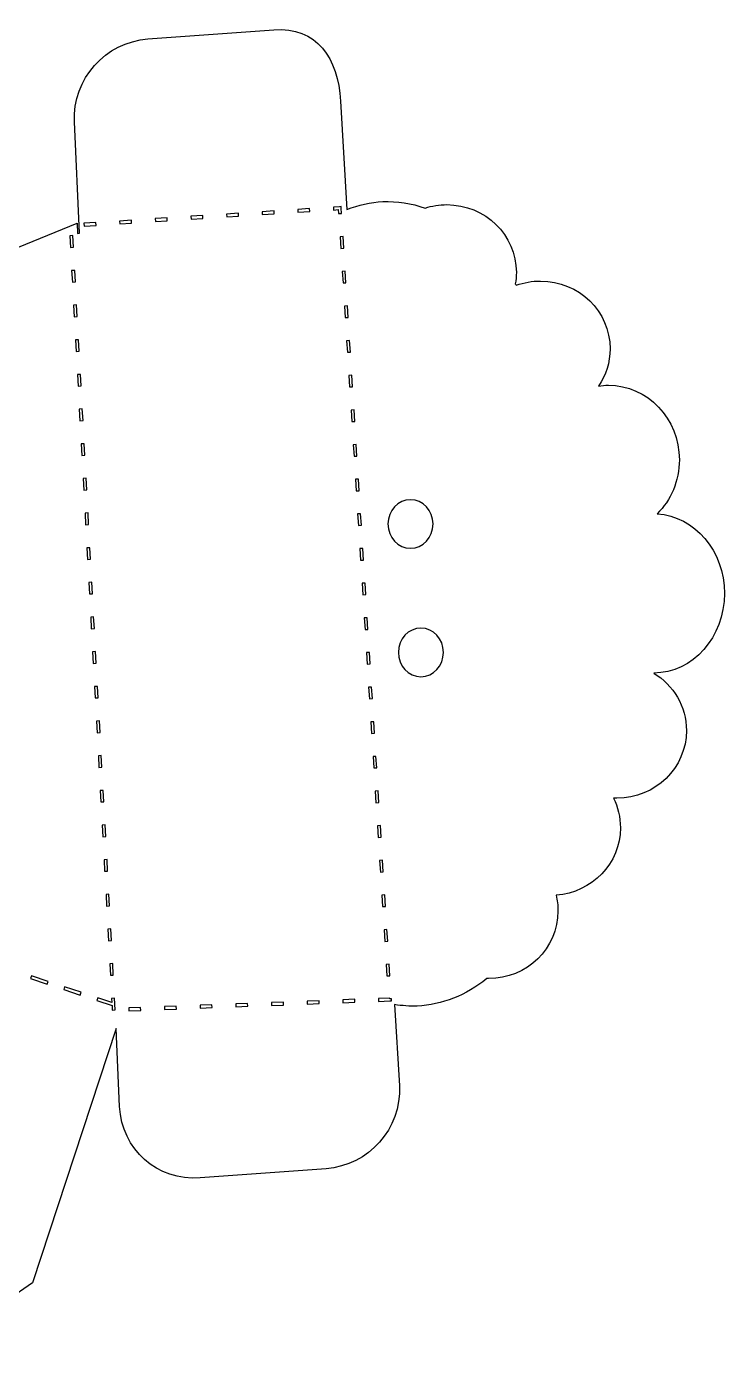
# Model space of a CAD drawing. Header units: centimetres. Extents: x -12.8 to 12.8, y -6 to 6.1.
# Drawn here: x 6.41 to 12.76, y -6.03 to 6.06 of the extents above; entities that cross this region are included whole.
import ezdxf

# ---------------------------------------------------------------- set-up
doc = ezdxf.new("R2010")
doc.units = ezdxf.units.CM
doc.header["$MEASUREMENT"] = 0
doc.layers.add('Layer 1', color=7, linetype='Continuous')

msp = doc.modelspace()

# ---------------------------------------------------------------- linework, layer by layer
at = {"layer": 'Layer 1', "color": 16, "lineweight": 30}
for points, knots in [([(-12.76186, 1.04619), (-12.76186, 1.04619), (-12.60807, -6.02893), (-12.60807, -6.02893), (-12.60807, -6.02893), (-12.60807, -6.02893), (-3.26414, -2.18586), (-3.26414, -2.18586), (-3.26414, -2.18586), (-3.26414, -2.18586), (-2.85486, -2.94323), (-2.85486, -2.94323), (-2.85486, -2.94323), (-2.85486, -2.94323), (5.78379, -5.84207), (5.78379, -5.84207), (5.78379, -5.84207), (5.78379, -5.84207), (6.47005, -5.36913), (6.47005, -5.36913), (6.47005, -5.36913), (6.47005, -5.36913), (7.22907, -3.05651), (7.22907, -3.05651), (7.22907, -3.05651), (7.22907, -3.05651), (7.26132, -3.76592), (7.26132, -3.76592), (7.26132, -3.76592), (7.27913, -4.15414), (7.60549, -4.44358), (7.99306, -4.41498), (7.99306, -4.41498), (7.99306, -4.41498), (9.13904, -4.33064), (9.13904, -4.33064), (9.13904, -4.33064), (9.52661, -4.30203), (9.82409, -3.96645), (9.80629, -3.57823), (9.80629, -3.57823), (9.80629, -3.57823), (9.76164, -2.83822), (9.76164, -2.83822), (9.76164, -2.83822), (9.82985, -2.84974), (9.8988, -2.85441), (9.96835, -2.85145), (9.96835, -2.85145), (10.19452, -2.84181), (10.4078, -2.75437), (10.60252, -2.60258), (10.60252, -2.60258), (10.60739, -2.60269), (10.6125, -2.60258), (10.6174, -2.60258), (10.6174, -2.60258), (10.96588, -2.60258), (11.24827, -2.32719), (11.24827, -1.98742), (11.24827, -1.98742), (11.24827, -1.93787), (11.24226, -1.88972), (11.23091, -1.84355), (11.23091, -1.84355), (11.5581, -1.82072), (11.8163, -1.55485), (11.8163, -1.23005), (11.8163, -1.23005), (11.8163, -1.13344), (11.79338, -1.0419), (11.75263, -0.96051), (11.75263, -0.96051), (11.76339, -0.96104), (11.77399, -0.96134), (11.78488, -0.96134), (11.78488, -0.96134), (12.13336, -0.96134), (12.41657, -0.68595), (12.41657, -0.34618), (12.41657, -0.34618), (12.41657, -0.12592), (12.29746, 0.0676), (12.11891, 0.17637), (12.11891, 0.17637), (12.47424, 0.17789), (12.76218, 0.50156), (12.76218, 0.90067), (12.76218, 0.90067), (12.76218, 1.2879), (12.49101, 1.60426), (12.15033, 1.62414), (12.15033, 1.62414), (12.27454, 1.74769), (12.35208, 1.92252), (12.35207, 2.1161), (12.35207, 2.1161), (12.35207, 2.49026), (12.06306, 2.79409), (11.70632, 2.79409), (11.70632, 2.79409), (11.67601, 2.79409), (11.64623, 2.79089), (11.61702, 2.78665), (11.61702, 2.78665), (11.68309, 2.88394), (11.72203, 3.00114), (11.72203, 3.12647), (11.72203, 3.12647), (11.72203, 3.46624), (11.43882, 3.74163), (11.09034, 3.74163), (11.09034, 3.74163), (11.01229, 3.74163), (10.93778, 3.72806), (10.86875, 3.70277), (10.86875, 3.70277), (10.86584, 3.70695), (10.86258, 3.71102), (10.85965, 3.71517), (10.85965, 3.71517), (10.86571, 3.74938), (10.86957, 3.78429), (10.86957, 3.82018), (10.86957, 3.82018), (10.86957, 4.15995), (10.58636, 4.43616), (10.23788, 4.43616), (10.23788, 4.43616), (10.16833, 4.43616), (10.10204, 4.42503), (10.03944, 4.40474), (10.03944, 4.40474), (9.91451, 4.44887), (9.78608, 4.469), (9.65579, 4.46344), (9.65579, 4.46344), (9.54316, 4.45864), (9.43397, 4.43406), (9.32837, 4.39233), (9.32837, 4.39233), (9.32837, 4.39233), (9.26884, 5.3779), (9.26884, 5.3779), (9.26884, 5.3779), (9.25103, 5.76612), (9.05118, 6.05556), (8.66361, 6.02696), (8.66361, 6.02696), (8.66361, 6.02696), (7.51846, 5.94262), (7.51846, 5.94262), (7.51846, 5.94262), (7.13089, 5.91401), (6.83258, 5.57843), (6.85039, 5.19021), (6.85039, 5.19021), (6.85039, 5.19021), (6.89669, 4.1757), (6.89669, 4.1757), (6.89669, 4.1757), (6.89669, 4.1757), (6.87767, 4.17487), (6.87767, 4.17487), (6.87767, 4.17487), (6.87767, 4.17487), (6.87354, 4.2683), (6.87354, 4.2683), (6.87354, 4.2683), (6.87354, 4.2683), (-2.45137, 0.45499), (-2.45137, 0.45499), (-2.45137, 0.45499), (-2.45137, 0.45499), (-2.90695, 1.26776), (-2.90695, 1.26776), (-2.90695, 1.26776), (-2.90695, 1.26776), (-11.46539, 4.03431), (-11.46539, 4.03431), (-11.46539, 4.03431), (-11.46539, 4.03431), (-11.93916, 3.51176), (-11.93916, 3.51176), (-11.93916, 3.51176), (-11.93916, 3.51176), (-12.75388, 1.05858), (-12.75388, 1.05858), (-12.75388, 1.05858), (-12.75388, 1.05858), (-12.66097, 1.0437), (-12.66097, 1.0437), (-12.66097, 1.0437), (-12.66354, 1.03412), (-12.66558, 1.02436), (-12.66676, 1.01476), (-12.66676, 1.01476), (-12.66676, 1.01476), (-12.76186, 1.04619), (-12.76186, 1.04619)], [0, 0, 0, 0, 0.01960784, 0.01960784, 0.01960784, 0.01960784, 0.03921569, 0.03921569, 0.03921569, 0.03921569, 0.05882353, 0.05882353, 0.05882353, 0.05882353, 0.07843137, 0.07843137, 0.07843137, 0.07843137, 0.09803922, 0.09803922, 0.09803922, 0.09803922, 0.11764706, 0.11764706, 0.11764706, 0.11764706, 0.1372549, 0.1372549, 0.1372549, 0.1372549, 0.15686275, 0.15686275, 0.15686275, 0.15686275, 0.17647059, 0.17647059, 0.17647059, 0.17647059, 0.19607843, 0.19607843, 0.19607843, 0.19607843, 0.21568627, 0.21568627, 0.21568627, 0.21568627, 0.23529412, 0.23529412, 0.23529412, 0.23529412, 0.25490196, 0.25490196, 0.25490196, 0.25490196, 0.2745098, 0.2745098, 0.2745098, 0.2745098, 0.29411765, 0.29411765, 0.29411765, 0.29411765, 0.31372549, 0.31372549, 0.31372549, 0.31372549, 0.33333333, 0.33333333, 0.33333333, 0.33333333, 0.35294118, 0.35294118, 0.35294118, 0.35294118, 0.37254902, 0.37254902, 0.37254902, 0.37254902, 0.39215686, 0.39215686, 0.39215686, 0.39215686, 0.41176471, 0.41176471, 0.41176471, 0.41176471, 0.43137255, 0.43137255, 0.43137255, 0.43137255, 0.45098039, 0.45098039, 0.45098039, 0.45098039, 0.47058824, 0.47058824, 0.47058824, 0.47058824, 0.49019608, 0.49019608, 0.49019608, 0.49019608, 0.50980392, 0.50980392, 0.50980392, 0.50980392, 0.52941176, 0.52941176, 0.52941176, 0.52941176, 0.54901961, 0.54901961, 0.54901961, 0.54901961, 0.56862745, 0.56862745, 0.56862745, 0.56862745, 0.58823529, 0.58823529, 0.58823529, 0.58823529, 0.60784314, 0.60784314, 0.60784314, 0.60784314, 0.62745098, 0.62745098, 0.62745098, 0.62745098, 0.64705882, 0.64705882, 0.64705882, 0.64705882, 0.66666667, 0.66666667, 0.66666667, 0.66666667, 0.68627451, 0.68627451, 0.68627451, 0.68627451, 0.70588235, 0.70588235, 0.70588235, 0.70588235, 0.7254902, 0.7254902, 0.7254902, 0.7254902, 0.74509804, 0.74509804, 0.74509804, 0.74509804, 0.76470588, 0.76470588, 0.76470588, 0.76470588, 0.78431373, 0.78431373, 0.78431373, 0.78431373, 0.80392157, 0.80392157, 0.80392157, 0.80392157, 0.82352941, 0.82352941, 0.82352941, 0.82352941, 0.84313725, 0.84313725, 0.84313725, 0.84313725, 0.8627451, 0.8627451, 0.8627451, 0.8627451, 0.88235294, 0.88235294, 0.88235294, 0.88235294, 0.90196078, 0.90196078, 0.90196078, 0.90196078, 0.92156863, 0.92156863, 0.92156863, 0.92156863, 0.94117647, 0.94117647, 0.94117647, 0.94117647, 0.96078431, 0.96078431, 0.96078431, 0.96078431, 1, 1, 1, 1]), ([(8.23283, 4.351), (8.23283, 4.351), (8.34114, 4.35761), (8.34114, 4.35761), (8.34114, 4.35761), (8.34114, 4.35761), (8.34279, 4.33198), (8.34279, 4.33198), (8.34279, 4.33198), (8.34279, 4.33198), (8.2353, 4.32454), (8.2353, 4.32454), (8.2353, 4.32454), (8.2353, 4.32454), (8.23282, 4.351), (8.23282, 4.351), (8.23282, 4.351), (8.23282, 4.351), (8.23283, 4.351), (8.23283, 4.351)], [0, 0, 0, 0, 0.16666667, 0.16666667, 0.16666667, 0.16666667, 0.33333333, 0.33333333, 0.33333333, 0.33333333, 0.5, 0.5, 0.5, 0.5, 0.66666667, 0.66666667, 0.66666667, 0.66666667, 1, 1, 1, 1]), ([(8.55694, 4.37167), (8.55694, 4.37167), (8.66525, 4.37911), (8.66525, 4.37911), (8.66525, 4.37911), (8.66525, 4.37911), (8.6669, 4.35265), (8.6669, 4.35265), (8.6669, 4.35265), (8.6669, 4.35265), (8.55859, 4.34604), (8.55859, 4.34604), (8.55859, 4.34604), (8.55859, 4.34604), (8.55694, 4.37167), (8.55694, 4.37167)], [0, 0, 0, 0, 0.2, 0.2, 0.2, 0.2, 0.4, 0.4, 0.4, 0.4, 0.6, 0.6, 0.6, 0.6, 1, 1, 1, 1]), ([(8.88105, 4.39317), (8.88105, 4.39317), (8.98936, 4.39978), (8.98936, 4.39978), (8.98936, 4.39978), (8.98936, 4.39978), (8.99101, 4.37332), (8.99101, 4.37332), (8.99101, 4.37332), (8.99101, 4.37332), (8.8827, 4.36671), (8.8827, 4.36671), (8.8827, 4.36671), (8.8827, 4.36671), (8.88105, 4.39317), (8.88105, 4.39317)], [0, 0, 0, 0, 0.2, 0.2, 0.2, 0.2, 0.4, 0.4, 0.4, 0.4, 0.6, 0.6, 0.6, 0.6, 1, 1, 1, 1]), ([(9.20517, 4.41384), (9.20517, 4.41384), (9.26222, 4.41715), (9.26222, 4.41715), (9.26222, 4.41715), (9.26222, 4.41715), (9.27545, 4.41798), (9.27545, 4.41798), (9.27545, 4.41798), (9.27545, 4.41798), (9.27628, 4.40475), (9.27628, 4.40475), (9.27628, 4.40475), (9.27628, 4.40475), (9.28041, 4.35597), (9.28041, 4.35597), (9.28041, 4.35597), (9.28041, 4.35597), (9.25312, 4.35432), (9.25312, 4.35432), (9.25312, 4.35432), (9.25312, 4.35432), (9.24981, 4.3907), (9.24981, 4.3907), (9.24981, 4.3907), (9.24981, 4.3907), (9.20764, 4.38739), (9.20764, 4.38739), (9.20764, 4.38739), (9.20764, 4.38739), (9.20516, 4.41385), (9.20516, 4.41385), (9.20516, 4.41385), (9.20516, 4.41385), (9.20517, 4.41384), (9.20517, 4.41384)], [0, 0, 0, 0, 0.1, 0.1, 0.1, 0.1, 0.2, 0.2, 0.2, 0.2, 0.3, 0.3, 0.3, 0.3, 0.4, 0.4, 0.4, 0.4, 0.5, 0.5, 0.5, 0.5, 0.6, 0.6, 0.6, 0.6, 0.7, 0.7, 0.7, 0.7, 0.8, 0.8, 0.8, 0.8, 1, 1, 1, 1]), ([(6.93637, 4.26667), (6.93637, 4.26667), (7.04468, 4.27328), (7.04468, 4.27328), (7.04468, 4.27328), (7.04468, 4.27328), (7.04633, 4.24765), (7.04633, 4.24765), (7.04633, 4.24765), (7.04633, 4.24765), (6.93802, 4.24021), (6.93802, 4.24021), (6.93802, 4.24021), (6.93802, 4.24021), (6.93637, 4.26667), (6.93637, 4.26667)], [0, 0, 0, 0, 0.2, 0.2, 0.2, 0.2, 0.4, 0.4, 0.4, 0.4, 0.6, 0.6, 0.6, 0.6, 1, 1, 1, 1]), ([(7.26131, 4.28734), (7.26131, 4.28734), (7.3688, 4.29561), (7.3688, 4.29561), (7.3688, 4.29561), (7.3688, 4.29561), (7.37045, 4.26832), (7.37045, 4.26832), (7.37045, 4.26832), (7.37045, 4.26832), (7.26296, 4.26171), (7.26296, 4.26171), (7.26296, 4.26171), (7.26296, 4.26171), (7.26131, 4.28734), (7.26131, 4.28734)], [0, 0, 0, 0, 0.2, 0.2, 0.2, 0.2, 0.4, 0.4, 0.4, 0.4, 0.6, 0.6, 0.6, 0.6, 1, 1, 1, 1]), ([(7.5846, 4.30883), (7.5846, 4.30883), (7.69209, 4.31627), (7.69209, 4.31627), (7.69209, 4.31627), (7.69209, 4.31627), (7.69457, 4.28981), (7.69457, 4.28981), (7.69457, 4.28981), (7.69457, 4.28981), (7.58626, 4.28237), (7.58626, 4.28237), (7.58626, 4.28237), (7.58626, 4.28237), (7.58461, 4.30883), (7.58461, 4.30883), (7.58461, 4.30883), (7.58461, 4.30883), (7.5846, 4.30883), (7.5846, 4.30883)], [0, 0, 0, 0, 0.16666667, 0.16666667, 0.16666667, 0.16666667, 0.33333333, 0.33333333, 0.33333333, 0.33333333, 0.5, 0.5, 0.5, 0.5, 0.66666667, 0.66666667, 0.66666667, 0.66666667, 1, 1, 1, 1]), ([(7.90871, 4.33033), (7.90871, 4.33033), (8.01702, 4.33694), (8.01702, 4.33694), (8.01702, 4.33694), (8.01702, 4.33694), (8.01867, 4.31131), (8.01867, 4.31131), (8.01867, 4.31131), (8.01867, 4.31131), (7.91036, 4.30387), (7.91036, 4.30387), (7.91036, 4.30387), (7.91036, 4.30387), (7.90871, 4.33033), (7.90871, 4.33033)], [0, 0, 0, 0, 0.2, 0.2, 0.2, 0.2, 0.4, 0.4, 0.4, 0.4, 0.6, 0.6, 0.6, 0.6, 1, 1, 1, 1]), ([(6.80821, 4.15257), (6.80821, 4.15257), (6.8355, 4.15422), (6.8355, 4.15422), (6.8355, 4.15422), (6.8355, 4.15422), (6.84046, 4.04839), (6.84046, 4.04839), (6.84046, 4.04839), (6.84046, 4.04839), (6.814, 4.04756), (6.814, 4.04756), (6.814, 4.04756), (6.814, 4.04756), (6.80821, 4.15257), (6.80821, 4.15257)], [0, 0, 0, 0, 0.2, 0.2, 0.2, 0.2, 0.4, 0.4, 0.4, 0.4, 0.6, 0.6, 0.6, 0.6, 1, 1, 1, 1]), ([(9.26553, 4.1443), (9.26553, 4.1443), (9.29282, 4.14595), (9.29282, 4.14595), (9.29282, 4.14595), (9.29282, 4.14595), (9.29943, 4.04012), (9.29943, 4.04012), (9.29943, 4.04012), (9.29943, 4.04012), (9.27214, 4.03847), (9.27214, 4.03847), (9.27214, 4.03847), (9.27214, 4.03847), (9.26553, 4.1443), (9.26553, 4.1443)], [0, 0, 0, 0, 0.2, 0.2, 0.2, 0.2, 0.4, 0.4, 0.4, 0.4, 0.6, 0.6, 0.6, 0.6, 1, 1, 1, 1]), ([(6.82475, 3.83755), (6.82475, 3.83755), (6.85286, 3.83838), (6.85286, 3.83838), (6.85286, 3.83838), (6.85286, 3.83838), (6.85865, 3.7342), (6.85865, 3.7342), (6.85865, 3.7342), (6.85865, 3.7342), (6.83136, 3.73255), (6.83136, 3.73255), (6.83136, 3.73255), (6.83136, 3.73255), (6.82475, 3.83756), (6.82475, 3.83756), (6.82475, 3.83756), (6.82475, 3.83756), (6.82475, 3.83755), (6.82475, 3.83755)], [0, 0, 0, 0, 0.16666667, 0.16666667, 0.16666667, 0.16666667, 0.33333333, 0.33333333, 0.33333333, 0.33333333, 0.5, 0.5, 0.5, 0.5, 0.66666667, 0.66666667, 0.66666667, 0.66666667, 1, 1, 1, 1]), ([(9.2862, 3.82845), (9.2862, 3.82845), (9.31349, 3.8301), (9.31349, 3.8301), (9.31349, 3.8301), (9.31349, 3.8301), (9.31928, 3.72592), (9.31928, 3.72592), (9.31928, 3.72592), (9.31928, 3.72592), (9.29282, 3.72427), (9.29282, 3.72427), (9.29282, 3.72427), (9.29282, 3.72427), (9.2862, 3.82845), (9.2862, 3.82845)], [0, 0, 0, 0, 0.2, 0.2, 0.2, 0.2, 0.4, 0.4, 0.4, 0.4, 0.6, 0.6, 0.6, 0.6, 1, 1, 1, 1]), ([(6.84211, 3.5217), (6.84211, 3.5217), (6.8694, 3.52418), (6.8694, 3.52418), (6.8694, 3.52418), (6.8694, 3.52418), (6.87519, 3.41835), (6.87519, 3.41835), (6.87519, 3.41835), (6.87519, 3.41835), (6.8479, 3.4167), (6.8479, 3.4167), (6.8479, 3.4167), (6.8479, 3.4167), (6.84211, 3.52171), (6.84211, 3.52171), (6.84211, 3.52171), (6.84211, 3.52171), (6.84211, 3.5217), (6.84211, 3.5217)], [0, 0, 0, 0, 0.16666667, 0.16666667, 0.16666667, 0.16666667, 0.33333333, 0.33333333, 0.33333333, 0.33333333, 0.5, 0.5, 0.5, 0.5, 0.66666667, 0.66666667, 0.66666667, 0.66666667, 1, 1, 1, 1]), ([(9.30604, 3.51343), (9.30604, 3.51343), (9.33333, 3.51508), (9.33333, 3.51508), (9.33333, 3.51508), (9.33333, 3.51508), (9.33994, 3.41007), (9.33994, 3.41007), (9.33994, 3.41007), (9.33994, 3.41007), (9.31265, 3.40842), (9.31265, 3.40842), (9.31265, 3.40842), (9.31265, 3.40842), (9.30604, 3.51343), (9.30604, 3.51343)], [0, 0, 0, 0, 0.2, 0.2, 0.2, 0.2, 0.4, 0.4, 0.4, 0.4, 0.6, 0.6, 0.6, 0.6, 1, 1, 1, 1]), ([(6.8603, 3.20668), (6.8603, 3.20668), (6.88676, 3.20833), (6.88676, 3.20833), (6.88676, 3.20833), (6.88676, 3.20833), (6.89255, 3.10332), (6.89255, 3.10332), (6.89255, 3.10332), (6.89255, 3.10332), (6.86526, 3.10167), (6.86526, 3.10167), (6.86526, 3.10167), (6.86526, 3.10167), (6.8603, 3.20668), (6.8603, 3.20668)], [0, 0, 0, 0, 0.2, 0.2, 0.2, 0.2, 0.4, 0.4, 0.4, 0.4, 0.6, 0.6, 0.6, 0.6, 1, 1, 1, 1]), ([(9.32589, 3.19841), (9.32589, 3.19841), (9.35235, 3.20006), (9.35235, 3.20006), (9.35235, 3.20006), (9.35235, 3.20006), (9.35979, 3.09505), (9.35979, 3.09505), (9.35979, 3.09505), (9.35979, 3.09505), (9.33333, 3.0934), (9.33333, 3.0934), (9.33333, 3.0934), (9.33333, 3.0934), (9.32589, 3.19841), (9.32589, 3.19841)], [0, 0, 0, 0, 0.2, 0.2, 0.2, 0.2, 0.4, 0.4, 0.4, 0.4, 0.6, 0.6, 0.6, 0.6, 1, 1, 1, 1]), ([(6.87766, 2.89166), (6.87766, 2.89166), (6.90495, 2.89249), (6.90495, 2.89249), (6.90495, 2.89249), (6.90495, 2.89249), (6.90991, 2.78831), (6.90991, 2.78831), (6.90991, 2.78831), (6.90991, 2.78831), (6.88345, 2.78666), (6.88345, 2.78666), (6.88345, 2.78666), (6.88345, 2.78666), (6.87766, 2.89167), (6.87766, 2.89167), (6.87766, 2.89167), (6.87766, 2.89167), (6.87766, 2.89166), (6.87766, 2.89166)], [0, 0, 0, 0, 0.16666667, 0.16666667, 0.16666667, 0.16666667, 0.33333333, 0.33333333, 0.33333333, 0.33333333, 0.5, 0.5, 0.5, 0.5, 0.66666667, 0.66666667, 0.66666667, 0.66666667, 1, 1, 1, 1]), ([(9.34573, 2.88339), (9.34573, 2.88339), (9.37302, 2.88504), (9.37302, 2.88504), (9.37302, 2.88504), (9.37302, 2.88504), (9.38046, 2.78003), (9.38046, 2.78003), (9.38046, 2.78003), (9.38046, 2.78003), (9.35235, 2.77838), (9.35235, 2.77838), (9.35235, 2.77838), (9.35235, 2.77838), (9.34573, 2.88339), (9.34573, 2.88339)], [0, 0, 0, 0, 0.2, 0.2, 0.2, 0.2, 0.4, 0.4, 0.4, 0.4, 0.6, 0.6, 0.6, 0.6, 1, 1, 1, 1]), ([(6.8942, 2.57664), (6.8942, 2.57664), (6.92149, 2.57829), (6.92149, 2.57829), (6.92149, 2.57829), (6.92149, 2.57829), (6.9281, 2.47246), (6.9281, 2.47246), (6.9281, 2.47246), (6.9281, 2.47246), (6.89999, 2.47163), (6.89999, 2.47163), (6.89999, 2.47163), (6.89999, 2.47163), (6.8942, 2.57664), (6.8942, 2.57664)], [0, 0, 0, 0, 0.2, 0.2, 0.2, 0.2, 0.4, 0.4, 0.4, 0.4, 0.6, 0.6, 0.6, 0.6, 1, 1, 1, 1]), ([(9.3664, 2.56837), (9.3664, 2.56837), (9.39286, 2.57002), (9.39286, 2.57002), (9.39286, 2.57002), (9.39286, 2.57002), (9.39947, 2.46501), (9.39947, 2.46501), (9.39947, 2.46501), (9.39947, 2.46501), (9.37218, 2.46336), (9.37218, 2.46336), (9.37218, 2.46336), (9.37218, 2.46336), (9.3664, 2.56837), (9.3664, 2.56837)], [0, 0, 0, 0, 0.2, 0.2, 0.2, 0.2, 0.4, 0.4, 0.4, 0.4, 0.6, 0.6, 0.6, 0.6, 1, 1, 1, 1]), ([(6.91156, 2.26162), (6.91156, 2.26162), (6.93885, 2.26245), (6.93885, 2.26245), (6.93885, 2.26245), (6.93885, 2.26245), (6.94464, 2.15744), (6.94464, 2.15744), (6.94464, 2.15744), (6.94464, 2.15744), (6.91735, 2.15579), (6.91735, 2.15579), (6.91735, 2.15579), (6.91735, 2.15579), (6.91156, 2.26162), (6.91156, 2.26162)], [0, 0, 0, 0, 0.2, 0.2, 0.2, 0.2, 0.4, 0.4, 0.4, 0.4, 0.6, 0.6, 0.6, 0.6, 1, 1, 1, 1]), ([(9.38624, 2.25335), (9.38624, 2.25335), (9.41353, 2.255), (9.41353, 2.255), (9.41353, 2.255), (9.41353, 2.255), (9.41932, 2.14917), (9.41932, 2.14917), (9.41932, 2.14917), (9.41932, 2.14917), (9.39286, 2.14834), (9.39286, 2.14834), (9.39286, 2.14834), (9.39286, 2.14834), (9.38625, 2.25335), (9.38625, 2.25335), (9.38625, 2.25335), (9.38625, 2.25335), (9.38624, 2.25335), (9.38624, 2.25335)], [0, 0, 0, 0, 0.16666667, 0.16666667, 0.16666667, 0.16666667, 0.33333333, 0.33333333, 0.33333333, 0.33333333, 0.5, 0.5, 0.5, 0.5, 0.66666667, 0.66666667, 0.66666667, 0.66666667, 1, 1, 1, 1]), ([(6.92975, 1.94577), (6.92975, 1.94577), (6.95621, 1.94742), (6.95621, 1.94742), (6.95621, 1.94742), (6.95621, 1.94742), (6.962, 1.84241), (6.962, 1.84241), (6.962, 1.84241), (6.962, 1.84241), (6.93471, 1.84076), (6.93471, 1.84076), (6.93471, 1.84076), (6.93471, 1.84076), (6.92975, 1.94577), (6.92975, 1.94577)], [0, 0, 0, 0, 0.2, 0.2, 0.2, 0.2, 0.4, 0.4, 0.4, 0.4, 0.6, 0.6, 0.6, 0.6, 1, 1, 1, 1]), ([(9.40609, 1.93833), (9.40609, 1.93833), (9.43338, 1.93998), (9.43338, 1.93998), (9.43338, 1.93998), (9.43338, 1.93998), (9.43999, 1.83497), (9.43999, 1.83497), (9.43999, 1.83497), (9.43999, 1.83497), (9.4127, 1.83332), (9.4127, 1.83332), (9.4127, 1.83332), (9.4127, 1.83332), (9.40609, 1.93833), (9.40609, 1.93833)], [0, 0, 0, 0, 0.2, 0.2, 0.2, 0.2, 0.4, 0.4, 0.4, 0.4, 0.6, 0.6, 0.6, 0.6, 1, 1, 1, 1]), ([(9.70126, 1.53236), (9.70126, 1.65433), (9.79388, 1.75312), (9.90714, 1.75312), (9.90714, 1.75312), (10.0204, 1.75312), (10.11219, 1.65433), (10.11219, 1.53236), (10.11219, 1.53236), (10.11219, 1.41039), (10.02039, 1.31077), (9.90714, 1.31077), (9.90714, 1.31077), (9.79388, 1.31077), (9.70126, 1.41039), (9.70126, 1.53236)], [0, 0, 0, 0, 0.2, 0.2, 0.2, 0.2, 0.4, 0.4, 0.4, 0.4, 0.6, 0.6, 0.6, 0.6, 1, 1, 1, 1]), ([(6.94629, 1.63076), (6.94629, 1.63076), (6.97358, 1.63241), (6.97358, 1.63241), (6.97358, 1.63241), (6.97358, 1.63241), (6.97937, 1.52658), (6.97937, 1.52658), (6.97937, 1.52658), (6.97937, 1.52658), (6.95208, 1.52575), (6.95208, 1.52575), (6.95208, 1.52575), (6.95208, 1.52575), (6.94629, 1.63076), (6.94629, 1.63076)], [0, 0, 0, 0, 0.2, 0.2, 0.2, 0.2, 0.4, 0.4, 0.4, 0.4, 0.6, 0.6, 0.6, 0.6, 1, 1, 1, 1]), ([(9.42593, 1.62331), (9.42593, 1.62331), (9.45239, 1.62496), (9.45239, 1.62496), (9.45239, 1.62496), (9.45239, 1.62496), (9.45983, 1.51995), (9.45983, 1.51995), (9.45983, 1.51995), (9.45983, 1.51995), (9.43337, 1.5183), (9.43337, 1.5183), (9.43337, 1.5183), (9.43337, 1.5183), (9.42593, 1.62331), (9.42593, 1.62331)], [0, 0, 0, 0, 0.2, 0.2, 0.2, 0.2, 0.4, 0.4, 0.4, 0.4, 0.6, 0.6, 0.6, 0.6, 1, 1, 1, 1]), ([(6.96365, 1.31574), (6.96365, 1.31574), (6.99094, 1.31657), (6.99094, 1.31657), (6.99094, 1.31657), (6.99094, 1.31657), (6.99673, 1.21156), (6.99673, 1.21156), (6.99673, 1.21156), (6.99673, 1.21156), (6.96944, 1.20991), (6.96944, 1.20991), (6.96944, 1.20991), (6.96944, 1.20991), (6.96365, 1.31574), (6.96365, 1.31574)], [0, 0, 0, 0, 0.2, 0.2, 0.2, 0.2, 0.4, 0.4, 0.4, 0.4, 0.6, 0.6, 0.6, 0.6, 1, 1, 1, 1]), ([(9.44578, 1.30829), (9.44578, 1.30829), (9.47307, 1.30994), (9.47307, 1.30994), (9.47307, 1.30994), (9.47307, 1.30994), (9.47968, 1.20411), (9.47968, 1.20411), (9.47968, 1.20411), (9.47968, 1.20411), (9.45239, 1.20246), (9.45239, 1.20246), (9.45239, 1.20246), (9.45239, 1.20246), (9.44578, 1.30829), (9.44578, 1.30829)], [0, 0, 0, 0, 0.2, 0.2, 0.2, 0.2, 0.4, 0.4, 0.4, 0.4, 0.6, 0.6, 0.6, 0.6, 1, 1, 1, 1]), ([(6.98102, 0.99989), (6.98102, 0.99989), (7.00831, 1.00154), (7.00831, 1.00154), (7.00831, 1.00154), (7.00831, 1.00154), (7.0141, 0.89653), (7.0141, 0.89653), (7.0141, 0.89653), (7.0141, 0.89653), (6.98681, 0.8957), (6.98681, 0.8957), (6.98681, 0.8957), (6.98681, 0.8957), (6.98102, 0.99988), (6.98102, 0.99988), (6.98102, 0.99988), (6.98102, 0.99988), (6.98102, 0.99989), (6.98102, 0.99989)], [0, 0, 0, 0, 0.16666667, 0.16666667, 0.16666667, 0.16666667, 0.33333333, 0.33333333, 0.33333333, 0.33333333, 0.5, 0.5, 0.5, 0.5, 0.66666667, 0.66666667, 0.66666667, 0.66666667, 1, 1, 1, 1]), ([(9.46645, 0.99245), (9.46645, 0.99245), (9.49291, 0.9941), (9.49291, 0.9941), (9.49291, 0.9941), (9.49291, 0.9941), (9.49952, 0.88992), (9.49952, 0.88992), (9.49952, 0.88992), (9.49952, 0.88992), (9.47223, 0.88827), (9.47223, 0.88827), (9.47223, 0.88827), (9.47223, 0.88827), (9.46645, 0.99245), (9.46645, 0.99245)], [0, 0, 0, 0, 0.2, 0.2, 0.2, 0.2, 0.4, 0.4, 0.4, 0.4, 0.6, 0.6, 0.6, 0.6, 1, 1, 1, 1]), ([(6.99838, 0.68487), (6.99838, 0.68487), (7.02484, 0.68652), (7.02484, 0.68652), (7.02484, 0.68652), (7.02484, 0.68652), (7.03145, 0.58151), (7.03145, 0.58151), (7.03145, 0.58151), (7.03145, 0.58151), (7.00334, 0.57986), (7.00334, 0.57986), (7.00334, 0.57986), (7.00334, 0.57986), (6.99838, 0.68487), (6.99838, 0.68487)], [0, 0, 0, 0, 0.2, 0.2, 0.2, 0.2, 0.4, 0.4, 0.4, 0.4, 0.6, 0.6, 0.6, 0.6, 1, 1, 1, 1]), ([(9.48629, 0.67826), (9.48629, 0.67826), (9.51358, 0.67991), (9.51358, 0.67991), (9.51358, 0.67991), (9.51358, 0.67991), (9.51937, 0.57408), (9.51937, 0.57408), (9.51937, 0.57408), (9.51937, 0.57408), (9.49291, 0.57243), (9.49291, 0.57243), (9.49291, 0.57243), (9.49291, 0.57243), (9.48629, 0.67826), (9.48629, 0.67826)], [0, 0, 0, 0, 0.2, 0.2, 0.2, 0.2, 0.4, 0.4, 0.4, 0.4, 0.6, 0.6, 0.6, 0.6, 1, 1, 1, 1]), ([(9.79635, 0.36406), (9.79635, 0.48603), (9.88815, 0.58482), (10.0014, 0.58482), (10.0014, 0.58482), (10.11466, 0.58482), (10.20645, 0.48603), (10.20645, 0.36406), (10.20645, 0.36406), (10.20645, 0.24209), (10.11465, 0.1433), (10.0014, 0.1433), (10.0014, 0.1433), (9.88814, 0.1433), (9.79635, 0.24209), (9.79635, 0.36406)], [0, 0, 0, 0, 0.2, 0.2, 0.2, 0.2, 0.4, 0.4, 0.4, 0.4, 0.6, 0.6, 0.6, 0.6, 1, 1, 1, 1]), ([(7.01574, 0.36985), (7.01574, 0.36985), (7.04303, 0.3715), (7.04303, 0.3715), (7.04303, 0.3715), (7.04303, 0.3715), (7.04799, 0.26649), (7.04799, 0.26649), (7.04799, 0.26649), (7.04799, 0.26649), (7.02153, 0.26401), (7.02153, 0.26401), (7.02153, 0.26401), (7.02153, 0.26401), (7.01574, 0.36984), (7.01574, 0.36984), (7.01574, 0.36984), (7.01574, 0.36984), (7.01574, 0.36985), (7.01574, 0.36985)], [0, 0, 0, 0, 0.16666667, 0.16666667, 0.16666667, 0.16666667, 0.33333333, 0.33333333, 0.33333333, 0.33333333, 0.5, 0.5, 0.5, 0.5, 0.66666667, 0.66666667, 0.66666667, 0.66666667, 1, 1, 1, 1]), ([(9.50531, 0.36241), (9.50531, 0.36241), (9.5326, 0.36406), (9.5326, 0.36406), (9.5326, 0.36406), (9.5326, 0.36406), (9.54004, 0.25905), (9.54004, 0.25905), (9.54004, 0.25905), (9.54004, 0.25905), (9.51275, 0.2574), (9.51275, 0.2574), (9.51275, 0.2574), (9.51275, 0.2574), (9.50531, 0.36241), (9.50531, 0.36241)], [0, 0, 0, 0, 0.2, 0.2, 0.2, 0.2, 0.4, 0.4, 0.4, 0.4, 0.6, 0.6, 0.6, 0.6, 1, 1, 1, 1]), ([(7.03311, 0.054), (7.03311, 0.054), (7.0604, 0.05565), (7.0604, 0.05565), (7.0604, 0.05565), (7.0604, 0.05565), (7.06536, -0.04936), (7.06536, -0.04936), (7.06536, -0.04936), (7.06536, -0.04936), (7.0389, -0.05019), (7.0389, -0.05019), (7.0389, -0.05019), (7.0389, -0.05019), (7.03311, 0.05399), (7.03311, 0.05399), (7.03311, 0.05399), (7.03311, 0.05399), (7.03311, 0.054), (7.03311, 0.054)], [0, 0, 0, 0, 0.16666667, 0.16666667, 0.16666667, 0.16666667, 0.33333333, 0.33333333, 0.33333333, 0.33333333, 0.5, 0.5, 0.5, 0.5, 0.66666667, 0.66666667, 0.66666667, 0.66666667, 1, 1, 1, 1]), ([(9.52598, 0.04739), (9.52598, 0.04739), (9.55244, 0.04904), (9.55244, 0.04904), (9.55244, 0.04904), (9.55244, 0.04904), (9.55988, -0.05597), (9.55988, -0.05597), (9.55988, -0.05597), (9.55988, -0.05597), (9.53259, -0.05762), (9.53259, -0.05762), (9.53259, -0.05762), (9.53259, -0.05762), (9.52598, 0.04739), (9.52598, 0.04739)], [0, 0, 0, 0, 0.2, 0.2, 0.2, 0.2, 0.4, 0.4, 0.4, 0.4, 0.6, 0.6, 0.6, 0.6, 1, 1, 1, 1]), ([(7.04964, -0.26019), (7.04964, -0.26019), (7.07693, -0.25936), (7.07693, -0.25936), (7.07693, -0.25936), (7.07693, -0.25936), (7.08354, -0.36437), (7.08354, -0.36437), (7.08354, -0.36437), (7.08354, -0.36437), (7.05625, -0.36602), (7.05625, -0.36602), (7.05625, -0.36602), (7.05625, -0.36602), (7.04964, -0.26019), (7.04964, -0.26019)], [0, 0, 0, 0, 0.2, 0.2, 0.2, 0.2, 0.4, 0.4, 0.4, 0.4, 0.6, 0.6, 0.6, 0.6, 1, 1, 1, 1]), ([(9.54582, -0.26763), (9.54582, -0.26763), (9.57311, -0.26598), (9.57311, -0.26598), (9.57311, -0.26598), (9.57311, -0.26598), (9.57972, -0.37099), (9.57972, -0.37099), (9.57972, -0.37099), (9.57972, -0.37099), (9.55243, -0.37264), (9.55243, -0.37264), (9.55243, -0.37264), (9.55243, -0.37264), (9.54582, -0.26763), (9.54582, -0.26763)], [0, 0, 0, 0, 0.2, 0.2, 0.2, 0.2, 0.4, 0.4, 0.4, 0.4, 0.6, 0.6, 0.6, 0.6, 1, 1, 1, 1]), ([(7.06783, -0.57604), (7.06783, -0.57604), (7.09429, -0.57439), (7.09429, -0.57439), (7.09429, -0.57439), (7.09429, -0.57439), (7.10008, -0.6794), (7.10008, -0.6794), (7.10008, -0.6794), (7.10008, -0.6794), (7.07279, -0.68105), (7.07279, -0.68105), (7.07279, -0.68105), (7.07279, -0.68105), (7.06783, -0.57604), (7.06783, -0.57604)], [0, 0, 0, 0, 0.2, 0.2, 0.2, 0.2, 0.4, 0.4, 0.4, 0.4, 0.6, 0.6, 0.6, 0.6, 1, 1, 1, 1]), ([(9.56649, -0.58265), (9.56649, -0.58265), (9.59295, -0.581), (9.59295, -0.581), (9.59295, -0.581), (9.59295, -0.581), (9.59956, -0.68518), (9.59956, -0.68518), (9.59956, -0.68518), (9.59956, -0.68518), (9.57227, -0.68683), (9.57227, -0.68683), (9.57227, -0.68683), (9.57227, -0.68683), (9.56649, -0.58265), (9.56649, -0.58265)], [0, 0, 0, 0, 0.2, 0.2, 0.2, 0.2, 0.4, 0.4, 0.4, 0.4, 0.6, 0.6, 0.6, 0.6, 1, 1, 1, 1]), ([(7.0852, -0.89188), (7.0852, -0.89188), (7.11166, -0.89023), (7.11166, -0.89023), (7.11166, -0.89023), (7.11166, -0.89023), (7.11745, -0.99524), (7.11745, -0.99524), (7.11745, -0.99524), (7.11745, -0.99524), (7.09099, -0.99607), (7.09099, -0.99607), (7.09099, -0.99607), (7.09099, -0.99607), (7.0852, -0.89188), (7.0852, -0.89188)], [0, 0, 0, 0, 0.2, 0.2, 0.2, 0.2, 0.4, 0.4, 0.4, 0.4, 0.6, 0.6, 0.6, 0.6, 1, 1, 1, 1]), ([(9.58633, -0.89767), (9.58633, -0.89767), (9.61362, -0.89602), (9.61362, -0.89602), (9.61362, -0.89602), (9.61362, -0.89602), (9.61941, -1.00103), (9.61941, -1.00103), (9.61941, -1.00103), (9.61941, -1.00103), (9.59295, -1.00268), (9.59295, -1.00268), (9.59295, -1.00268), (9.59295, -1.00268), (9.58633, -0.89767), (9.58633, -0.89767)], [0, 0, 0, 0, 0.2, 0.2, 0.2, 0.2, 0.4, 0.4, 0.4, 0.4, 0.6, 0.6, 0.6, 0.6, 1, 1, 1, 1]), ([(7.10173, -1.20607), (7.10173, -1.20607), (7.12902, -1.20524), (7.12902, -1.20524), (7.12902, -1.20524), (7.12902, -1.20524), (7.13481, -1.31025), (7.13481, -1.31025), (7.13481, -1.31025), (7.13481, -1.31025), (7.10835, -1.3119), (7.10835, -1.3119), (7.10835, -1.3119), (7.10835, -1.3119), (7.10174, -1.20607), (7.10174, -1.20607), (7.10174, -1.20607), (7.10174, -1.20607), (7.10173, -1.20607), (7.10173, -1.20607)], [0, 0, 0, 0, 0.16666667, 0.16666667, 0.16666667, 0.16666667, 0.33333333, 0.33333333, 0.33333333, 0.33333333, 0.5, 0.5, 0.5, 0.5, 0.66666667, 0.66666667, 0.66666667, 0.66666667, 1, 1, 1, 1]), ([(9.60535, -1.21269), (9.60535, -1.21269), (9.63264, -1.21104), (9.63264, -1.21104), (9.63264, -1.21104), (9.63264, -1.21104), (9.64008, -1.31605), (9.64008, -1.31605), (9.64008, -1.31605), (9.64008, -1.31605), (9.61279, -1.3177), (9.61279, -1.3177), (9.61279, -1.3177), (9.61279, -1.3177), (9.60535, -1.21269), (9.60535, -1.21269)], [0, 0, 0, 0, 0.2, 0.2, 0.2, 0.2, 0.4, 0.4, 0.4, 0.4, 0.6, 0.6, 0.6, 0.6, 1, 1, 1, 1]), ([(7.1191, -1.52192), (7.1191, -1.52192), (7.14639, -1.52027), (7.14639, -1.52027), (7.14639, -1.52027), (7.14639, -1.52027), (7.15218, -1.62528), (7.15218, -1.62528), (7.15218, -1.62528), (7.15218, -1.62528), (7.12489, -1.62611), (7.12489, -1.62611), (7.12489, -1.62611), (7.12489, -1.62611), (7.1191, -1.52193), (7.1191, -1.52193), (7.1191, -1.52193), (7.1191, -1.52193), (7.1191, -1.52192), (7.1191, -1.52192)], [0, 0, 0, 0, 0.16666667, 0.16666667, 0.16666667, 0.16666667, 0.33333333, 0.33333333, 0.33333333, 0.33333333, 0.5, 0.5, 0.5, 0.5, 0.66666667, 0.66666667, 0.66666667, 0.66666667, 1, 1, 1, 1]), ([(9.62602, -1.52771), (9.62602, -1.52771), (9.65248, -1.52606), (9.65248, -1.52606), (9.65248, -1.52606), (9.65248, -1.52606), (9.65909, -1.63107), (9.65909, -1.63107), (9.65909, -1.63107), (9.65909, -1.63107), (9.63263, -1.63272), (9.63263, -1.63272), (9.63263, -1.63272), (9.63263, -1.63272), (9.62602, -1.52771), (9.62602, -1.52771)], [0, 0, 0, 0, 0.2, 0.2, 0.2, 0.2, 0.4, 0.4, 0.4, 0.4, 0.6, 0.6, 0.6, 0.6, 1, 1, 1, 1]), ([(7.13729, -1.83694), (7.13729, -1.83694), (7.16375, -1.83529), (7.16375, -1.83529), (7.16375, -1.83529), (7.16375, -1.83529), (7.16954, -1.9403), (7.16954, -1.9403), (7.16954, -1.9403), (7.16954, -1.9403), (7.14225, -1.94195), (7.14225, -1.94195), (7.14225, -1.94195), (7.14225, -1.94195), (7.13729, -1.83694), (7.13729, -1.83694)], [0, 0, 0, 0, 0.2, 0.2, 0.2, 0.2, 0.4, 0.4, 0.4, 0.4, 0.6, 0.6, 0.6, 0.6, 1, 1, 1, 1]), ([(9.64587, -1.84355), (9.64587, -1.84355), (9.67316, -1.84107), (9.67316, -1.84107), (9.67316, -1.84107), (9.67316, -1.84107), (9.67977, -1.94608), (9.67977, -1.94608), (9.67977, -1.94608), (9.67977, -1.94608), (9.65248, -1.94773), (9.65248, -1.94773), (9.65248, -1.94773), (9.65248, -1.94773), (9.64587, -1.84355), (9.64587, -1.84355)], [0, 0, 0, 0, 0.2, 0.2, 0.2, 0.2, 0.4, 0.4, 0.4, 0.4, 0.6, 0.6, 0.6, 0.6, 1, 1, 1, 1]), ([(7.15382, -2.15196), (7.15382, -2.15196), (7.18028, -2.15031), (7.18028, -2.15031), (7.18028, -2.15031), (7.18028, -2.15031), (7.18689, -2.25614), (7.18689, -2.25614), (7.18689, -2.25614), (7.18689, -2.25614), (7.16043, -2.25779), (7.16043, -2.25779), (7.16043, -2.25779), (7.16043, -2.25779), (7.15382, -2.15196), (7.15382, -2.15196)], [0, 0, 0, 0, 0.2, 0.2, 0.2, 0.2, 0.4, 0.4, 0.4, 0.4, 0.6, 0.6, 0.6, 0.6, 1, 1, 1, 1]), ([(9.66654, -2.15775), (9.66654, -2.15775), (9.693, -2.1561), (9.693, -2.1561), (9.693, -2.1561), (9.693, -2.1561), (9.69961, -2.26193), (9.69961, -2.26193), (9.69961, -2.26193), (9.69961, -2.26193), (9.67232, -2.26358), (9.67232, -2.26358), (9.67232, -2.26358), (9.67232, -2.26358), (9.66654, -2.15775), (9.66654, -2.15775)], [0, 0, 0, 0, 0.2, 0.2, 0.2, 0.2, 0.4, 0.4, 0.4, 0.4, 0.6, 0.6, 0.6, 0.6, 1, 1, 1, 1]), ([(7.17119, -2.46781), (7.17119, -2.46781), (7.19848, -2.46616), (7.19848, -2.46616), (7.19848, -2.46616), (7.19848, -2.46616), (7.20344, -2.57117), (7.20344, -2.57117), (7.20344, -2.57117), (7.20344, -2.57117), (7.17698, -2.572), (7.17698, -2.572), (7.17698, -2.572), (7.17698, -2.572), (7.17119, -2.46782), (7.17119, -2.46782), (7.17119, -2.46782), (7.17119, -2.46782), (7.17119, -2.46781), (7.17119, -2.46781)], [0, 0, 0, 0, 0.16666667, 0.16666667, 0.16666667, 0.16666667, 0.33333333, 0.33333333, 0.33333333, 0.33333333, 0.5, 0.5, 0.5, 0.5, 0.66666667, 0.66666667, 0.66666667, 0.66666667, 1, 1, 1, 1]), ([(9.68555, -2.47359), (9.68555, -2.47359), (9.71366, -2.47194), (9.71366, -2.47194), (9.71366, -2.47194), (9.71366, -2.47194), (9.71945, -2.57612), (9.71945, -2.57612), (9.71945, -2.57612), (9.71945, -2.57612), (9.69299, -2.57777), (9.69299, -2.57777), (9.69299, -2.57777), (9.69299, -2.57777), (9.68555, -2.47359), (9.68555, -2.47359)], [0, 0, 0, 0, 0.2, 0.2, 0.2, 0.2, 0.4, 0.4, 0.4, 0.4, 0.6, 0.6, 0.6, 0.6, 1, 1, 1, 1]), ([(6.45102, -2.60258), (6.45102, -2.60258), (6.45929, -2.57778), (6.45929, -2.57778), (6.45929, -2.57778), (6.45929, -2.57778), (6.60977, -2.62739), (6.60977, -2.62739), (6.60977, -2.62739), (6.60977, -2.62739), (6.6015, -2.65219), (6.6015, -2.65219), (6.6015, -2.65219), (6.6015, -2.65219), (6.45102, -2.60258), (6.45102, -2.60258)], [0, 0, 0, 0, 0.2, 0.2, 0.2, 0.2, 0.4, 0.4, 0.4, 0.4, 0.6, 0.6, 0.6, 0.6, 1, 1, 1, 1]), ([(6.75281, -2.70262), (6.75281, -2.70262), (6.76108, -2.67699), (6.76108, -2.67699), (6.76108, -2.67699), (6.76108, -2.67699), (6.91156, -2.7266), (6.91156, -2.7266), (6.91156, -2.7266), (6.91156, -2.7266), (6.90329, -2.75223), (6.90329, -2.75223), (6.90329, -2.75223), (6.90329, -2.75223), (6.75281, -2.70262), (6.75281, -2.70262)], [0, 0, 0, 0, 0.2, 0.2, 0.2, 0.2, 0.4, 0.4, 0.4, 0.4, 0.6, 0.6, 0.6, 0.6, 1, 1, 1, 1]), ([(7.05378, -2.80184), (7.05378, -2.80184), (7.06205, -2.77704), (7.06205, -2.77704), (7.06205, -2.77704), (7.06205, -2.77704), (7.19021, -2.81921), (7.19021, -2.81921), (7.19021, -2.81921), (7.19021, -2.81921), (7.18856, -2.782), (7.18856, -2.782), (7.18856, -2.782), (7.18856, -2.782), (7.21585, -2.78117), (7.21585, -2.78117), (7.21585, -2.78117), (7.21585, -2.78117), (7.22164, -2.88618), (7.22164, -2.88618), (7.22164, -2.88618), (7.22164, -2.88618), (7.19435, -2.88783), (7.19435, -2.88783), (7.19435, -2.88783), (7.19435, -2.88783), (7.19187, -2.84732), (7.19187, -2.84732), (7.19187, -2.84732), (7.19187, -2.84732), (7.05379, -2.80184), (7.05379, -2.80184), (7.05379, -2.80184), (7.05379, -2.80184), (7.05378, -2.80184), (7.05378, -2.80184)], [0, 0, 0, 0, 0.1, 0.1, 0.1, 0.1, 0.2, 0.2, 0.2, 0.2, 0.3, 0.3, 0.3, 0.3, 0.4, 0.4, 0.4, 0.4, 0.5, 0.5, 0.5, 0.5, 0.6, 0.6, 0.6, 0.6, 0.7, 0.7, 0.7, 0.7, 0.8, 0.8, 0.8, 0.8, 1, 1, 1, 1]), ([(9.6161, -2.782), (9.6161, -2.782), (9.71945, -2.77869), (9.71945, -2.77869), (9.71945, -2.77869), (9.71945, -2.77869), (9.71945, -2.78696), (9.71945, -2.78696), (9.71945, -2.78696), (9.71945, -2.78696), (9.73268, -2.78613), (9.73268, -2.78613), (9.73268, -2.78613), (9.73268, -2.78613), (9.73268, -2.79109), (9.73268, -2.79109), (9.73268, -2.79109), (9.73268, -2.79109), (9.73351, -2.80515), (9.73351, -2.80515), (9.73351, -2.80515), (9.73351, -2.80515), (9.72028, -2.80515), (9.72028, -2.80515), (9.72028, -2.80515), (9.72028, -2.80515), (9.61693, -2.80928), (9.61693, -2.80928), (9.61693, -2.80928), (9.61693, -2.80928), (9.6161, -2.78199), (9.6161, -2.78199), (9.6161, -2.78199), (9.6161, -2.78199), (9.6161, -2.782), (9.6161, -2.782)], [0, 0, 0, 0, 0.1, 0.1, 0.1, 0.1, 0.2, 0.2, 0.2, 0.2, 0.3, 0.3, 0.3, 0.3, 0.4, 0.4, 0.4, 0.4, 0.5, 0.5, 0.5, 0.5, 0.6, 0.6, 0.6, 0.6, 0.7, 0.7, 0.7, 0.7, 0.8, 0.8, 0.8, 0.8, 1, 1, 1, 1]), ([(7.34399, -2.86882), (7.34399, -2.86882), (7.45148, -2.86469), (7.45148, -2.86469), (7.45148, -2.86469), (7.45148, -2.86469), (7.45313, -2.89115), (7.45313, -2.89115), (7.45313, -2.89115), (7.45313, -2.89115), (7.34482, -2.89528), (7.34482, -2.89528), (7.34482, -2.89528), (7.34482, -2.89528), (7.34399, -2.86882), (7.34399, -2.86882)], [0, 0, 0, 0, 0.2, 0.2, 0.2, 0.2, 0.4, 0.4, 0.4, 0.4, 0.6, 0.6, 0.6, 0.6, 1, 1, 1, 1]), ([(7.66893, -2.85641), (7.66893, -2.85641), (7.77642, -2.85228), (7.77642, -2.85228), (7.77642, -2.85228), (7.77642, -2.85228), (7.77725, -2.87874), (7.77725, -2.87874), (7.77725, -2.87874), (7.77725, -2.87874), (7.66976, -2.88287), (7.66976, -2.88287), (7.66976, -2.88287), (7.66976, -2.88287), (7.66893, -2.85641), (7.66893, -2.85641)], [0, 0, 0, 0, 0.2, 0.2, 0.2, 0.2, 0.4, 0.4, 0.4, 0.4, 0.6, 0.6, 0.6, 0.6, 1, 1, 1, 1]), ([(7.99222, -2.84401), (7.99222, -2.84401), (8.10053, -2.8407), (8.10053, -2.8407), (8.10053, -2.8407), (8.10053, -2.8407), (8.10136, -2.86633), (8.10136, -2.86633), (8.10136, -2.86633), (8.10136, -2.86633), (7.99387, -2.87046), (7.99387, -2.87046), (7.99387, -2.87046), (7.99387, -2.87046), (7.99222, -2.844), (7.99222, -2.844), (7.99222, -2.844), (7.99222, -2.844), (7.99222, -2.84401), (7.99222, -2.84401)], [0, 0, 0, 0, 0.16666667, 0.16666667, 0.16666667, 0.16666667, 0.33333333, 0.33333333, 0.33333333, 0.33333333, 0.5, 0.5, 0.5, 0.5, 0.66666667, 0.66666667, 0.66666667, 0.66666667, 1, 1, 1, 1]), ([(8.31716, -2.83243), (8.31716, -2.83243), (8.42547, -2.8283), (8.42547, -2.8283), (8.42547, -2.8283), (8.42547, -2.8283), (8.4263, -2.85393), (8.4263, -2.85393), (8.4263, -2.85393), (8.4263, -2.85393), (8.31799, -2.85806), (8.31799, -2.85806), (8.31799, -2.85806), (8.31799, -2.85806), (8.31716, -2.83243), (8.31716, -2.83243)], [0, 0, 0, 0, 0.2, 0.2, 0.2, 0.2, 0.4, 0.4, 0.4, 0.4, 0.6, 0.6, 0.6, 0.6, 1, 1, 1, 1]), ([(8.6421, -2.82003), (8.6421, -2.82003), (8.75041, -2.8159), (8.75041, -2.8159), (8.75041, -2.8159), (8.75041, -2.8159), (8.75124, -2.84236), (8.75124, -2.84236), (8.75124, -2.84236), (8.75124, -2.84236), (8.64293, -2.84649), (8.64293, -2.84649), (8.64293, -2.84649), (8.64293, -2.84649), (8.6421, -2.82003), (8.6421, -2.82003)], [0, 0, 0, 0, 0.2, 0.2, 0.2, 0.2, 0.4, 0.4, 0.4, 0.4, 0.6, 0.6, 0.6, 0.6, 1, 1, 1, 1]), ([(8.96622, -2.80763), (8.96622, -2.80763), (9.07536, -2.8035), (9.07536, -2.8035), (9.07536, -2.8035), (9.07536, -2.8035), (9.07619, -2.82996), (9.07619, -2.82996), (9.07619, -2.82996), (9.07619, -2.82996), (8.96705, -2.83409), (8.96705, -2.83409), (8.96705, -2.83409), (8.96705, -2.83409), (8.96622, -2.80763), (8.96622, -2.80763)], [0, 0, 0, 0, 0.2, 0.2, 0.2, 0.2, 0.4, 0.4, 0.4, 0.4, 0.6, 0.6, 0.6, 0.6, 1, 1, 1, 1]), ([(9.29116, -2.7944), (9.29116, -2.7944), (9.39947, -2.79027), (9.39947, -2.79027), (9.39947, -2.79027), (9.39947, -2.79027), (9.4003, -2.81756), (9.4003, -2.81756), (9.4003, -2.81756), (9.4003, -2.81756), (9.29199, -2.82169), (9.29199, -2.82169), (9.29199, -2.82169), (9.29199, -2.82169), (9.29116, -2.7944), (9.29116, -2.7944)], [0, 0, 0, 0, 0.2, 0.2, 0.2, 0.2, 0.4, 0.4, 0.4, 0.4, 0.6, 0.6, 0.6, 0.6, 1, 1, 1, 1])]:
    msp.add_open_spline(points, degree=3, knots=knots, dxfattribs=at)

doc.saveas('drawing.dxf')
